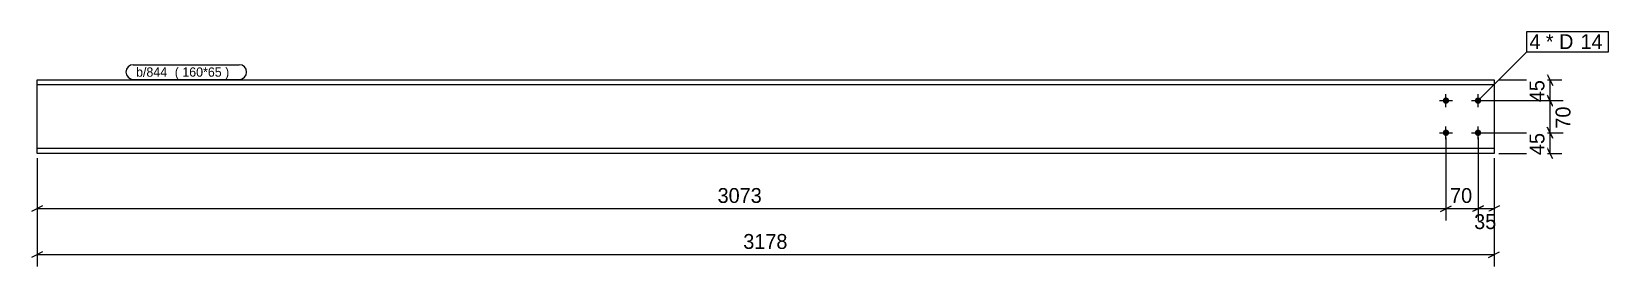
# Model space of a CAD drawing. Header units: millimetres. Extents: x 32 to 3471, y 32 to 543.
import ezdxf

# ---------------------------------------------------------------- set-up
doc = ezdxf.new("R2010")
doc.units = ezdxf.units.MM
doc.styles.add('Comic Sans MS', font='COMIC.TTF', dxfattribs={"height": 0.2})

msp = doc.modelspace()

# ---------------------------------------------------------------- hatches: boundary and pattern name
at = {"linetype": 'Continuous'}
for points in [[(3109.9, 392.6, -1), (3123.9, 392.6, -1)], [(3179.9, 392.6, -1), (3193.9, 392.6, -1)], [(3109.9, 322.6, -1), (3123.9, 322.6, -1)], [(3179.9, 322.6, -1), (3193.9, 322.6, -1)]]:
    msp.add_hatch(color=3, dxfattribs=at).paths.add_polyline_path(points)

# ---------------------------------------------------------------- linework, layer by layer
at = {"color": 8, "linetype": 'Continuous'}
for p, q in [((3338, 449.6), (3350, 425.6)), ((3231.9, 437.6), (3369.6, 437.6)), ((3344, 392.6), (3344, 437.6)), ((3196.9, 392.6), (3369.6, 392.6)), ((3350, 380.6), (3338, 404.6)), ((3116.9, 312.6), (3116.9, 132)), ((3186.9, 312.6), (3186.9, 129.2)), ((3196.9, 322.6), (3372.4, 322.6)), ((3350, 310.6), (3338, 334.6)), ((3231.9, 277.6), (3369.6, 277.6)), ((3350, 265.6), (3338, 289.6)), ((44, 267.6), (44, 132)), ((44, 267.6), (44, 32)), ((3221.9, 267.6), (3221.9, 129.2)), ((56, 163.6), (32, 151.6)), ((3104.9, 151.6), (3128.9, 163.6)), ((3174.9, 151.6), (3198.9, 163.6)), ((3186.9, 157.6), (3221.9, 157.6)), ((3233.9, 163.6), (3209.9, 151.6)), ((56, 63.6), (32, 51.6)), ((44, 57.6), (3221.9, 57.6)), ((3209.9, 51.6), (3233.9, 63.6))]:
    msp.add_line(p, q, dxfattribs=at)
at = {"color": 7, "linetype": 'Continuous'}
for p, q in [((44, 277.6), (44, 437.6)), ((44, 437.6), (3221.9, 437.6)), ((3221.9, 427.1), (44, 427.1)), ((3221.9, 437.6), (3221.9, 277.6)), ((3221.9, 288.1), (44, 288.1)), ((3221.9, 277.6), (44, 277.6))]:
    msp.add_line(p, q, dxfattribs=at)
at = {"color": 3, "linetype": 'Continuous'}
for p, q in [((3102.9, 392.6), (3130.9, 392.6)), ((3116.9, 378.6), (3116.9, 406.6)), ((3172.9, 392.6), (3200.9, 392.6)), ((3186.9, 378.6), (3186.9, 406.6)), ((3102.9, 322.6), (3130.9, 322.6)), ((3116.9, 308.6), (3116.9, 336.6)), ((3172.9, 322.6), (3200.9, 322.6)), ((3186.9, 308.6), (3186.9, 336.6))]:
    msp.add_line(p, q, dxfattribs=at)

# ---------------------------------------------------------------- wipeouts: each hides what was drawn before it
at = {"color": 0}
msp.add_wipeout([(3325.1, 504.7), (3325.1, 536.7), (3299, 536.7), (3299, 504.7)], dxfattribs=at)

# ---------------------------------------------------------------- next in the draw order: wipeouts: each hides what was drawn before it
for points in [[(3325.1, 504.7), (3325.1, 536.7), (3299, 536.7), (3299, 504.7)], [(338.4, 444.6), (338.4, 464.6), (260, 464.6), (260, 444.6)], [(3338, 447.6), (3293.2, 447.6), (3293.2, 382.6), (3338, 382.6)], [(3236.9, 106.8), (3236.9, 151.6), (3172, 151.6), (3172, 106.8)], [(1688.1, 63.6), (1688.1, 108.4), (1577.9, 108.4), (1577.9, 63.6)]]:
    msp.add_wipeout(points, dxfattribs=at)

# ---------------------------------------------------------------- next in the draw order: linework, layer by layer
at = {"color": 7, "linetype": 'Continuous'}
for p, q in [((3293, 498.7), (3293, 542.7)), ((3186.9, 392.6), (3293, 498.7))]:
    msp.add_line(p, q, dxfattribs=at)
at = {"color": 8, "linetype": 'Continuous'}
for p, q in [((3196.9, 392.6), (3372.4, 392.6)), ((3338, 404.6), (3350, 380.6)), ((3344, 322.6), (3344, 392.6)), ((3186.9, 312.6), (3186.9, 132)), ((3221.9, 267.6), (3221.9, 32)), ((3116.9, 157.6), (3186.9, 157.6)), ((3198.9, 163.6), (3174.9, 151.6))]:
    msp.add_line(p, q, dxfattribs=at)

# ---------------------------------------------------------------- next in the draw order: texts
at = {"color": 3, "style": 'Comic Sans MS'}
msp.add_text('45', height=32.38, rotation=90.0002, dxfattribs=at).set_placement((3331.6, 389))
for s, p in [('35', (3178.4, 113.2)), ('3178', (1584.3, 70))]:
    msp.add_text(s, height=32.38, dxfattribs=at).set_placement(p)

# ---------------------------------------------------------------- next in the draw order: wipeouts: each hides what was drawn before it
at = {"color": 0}
for points in [[(3400.8, 504.7), (3400.8, 536.7), (3334.7, 536.7), (3334.7, 504.7)], [(338.4, 444.6), (338.4, 464.6), (260, 464.6), (260, 444.6)]]:
    msp.add_wipeout(points, dxfattribs=at)

# ---------------------------------------------------------------- next in the draw order: linework, layer by layer
at = {"color": 7, "linetype": 'Continuous'}
msp.add_arc((254, 454.6), 16, 90, 270, dxfattribs=at)

# ---------------------------------------------------------------- next in the draw order: texts
at = {"color": 3, "style": 'Comic Sans MS'}
msp.add_text('b/844', height=20.23, dxfattribs=at).set_placement((260, 444.6))

# ---------------------------------------------------------------- next in the draw order: wipeouts: each hides what was drawn before it
at = {"color": 0}
for points in [[(3400.8, 504.7), (3400.8, 536.7), (3334.7, 536.7), (3334.7, 504.7)], [(479.1, 444.6), (479.1, 464.6), (344.4, 464.6), (344.4, 444.6)], [(3394.8, 390.1), (3350, 390.1), (3350, 325.1), (3394.8, 325.1)], [(3184.4, 163.6), (3184.4, 208.4), (3119.5, 208.4), (3119.5, 163.6)]]:
    msp.add_wipeout(points, dxfattribs=at)

# ---------------------------------------------------------------- next in the draw order: linework, layer by layer
at = {"color": 8, "linetype": 'Continuous'}
for p, q in [((3116.9, 312.6), (3116.9, 132)), ((3196.9, 322.6), (3369.6, 322.6)), ((3338, 334.6), (3350, 310.6)), ((3344, 277.6), (3344, 322.6)), ((44, 157.6), (3116.9, 157.6)), ((3104.9, 151.6), (3128.9, 163.6))]:
    msp.add_line(p, q, dxfattribs=at)

# ---------------------------------------------------------------- next in the draw order: texts
at = {"color": 3, "style": 'Comic Sans MS'}
for s, height, p in [('4', 32.4, (3299, 504.7)), ('* D', 32.38, (3334.7, 504.7)), ('70', 32.38, (3125.9, 170))]:
    msp.add_text(s, height=height, dxfattribs=at).set_placement(p)
msp.add_text('70', height=32.38, rotation=90.0002, dxfattribs=at).set_placement((3388.4, 331.5))

# ---------------------------------------------------------------- next in the draw order: wipeouts: each hides what was drawn before it
at = {"color": 0}
for points in [[(3455.7, 504.7), (3455.7, 536.7), (3410.4, 536.7), (3410.4, 504.7)], [(479.1, 444.6), (479.1, 464.6), (344.4, 464.6), (344.4, 444.6)]]:
    msp.add_wipeout(points, dxfattribs=at)

# ---------------------------------------------------------------- next in the draw order: linework, layer by layer
at = {"color": 7, "linetype": 'Continuous'}
for p, q in [((254, 470.6), (485.1, 470.6)), ((254, 438.6), (485.1, 438.6))]:
    msp.add_line(p, q, dxfattribs=at)
msp.add_arc((485.1, 454.6), 16, 270, 90, dxfattribs=at)

# ---------------------------------------------------------------- next in the draw order: texts
at = {"color": 3, "style": 'Comic Sans MS'}
msp.add_text('(\xa0160*65\xa0) ', height=20.234, dxfattribs=at).set_placement((344.4, 444.6))

# ---------------------------------------------------------------- next in the draw order: wipeouts: each hides what was drawn before it
at = {"color": 0}
for points in [[(3455.7, 504.7), (3455.7, 536.7), (3410.4, 536.7), (3410.4, 504.7)], [(3338, 332.6), (3293.2, 332.6), (3293.2, 267.6), (3338, 267.6)], [(1639, 163.6), (1639, 208.4), (1521.9, 208.4), (1521.9, 163.6)]]:
    msp.add_wipeout(points, dxfattribs=at)

# ---------------------------------------------------------------- next in the draw order: linework, layer by layer
at = {"color": 7, "linetype": 'Continuous'}
for p, q in [((3293, 542.7), (3471.3, 542.7)), ((3471.3, 498.7), (3471.3, 542.7)), ((3293, 498.7), (3471.3, 498.7))]:
    msp.add_line(p, q, dxfattribs=at)

# ---------------------------------------------------------------- next in the draw order: texts
at = {"color": 3, "style": 'Comic Sans MS'}
for s, p in [('14', (3410.4, 504.7)), ('3073', (1528.3, 170))]:
    msp.add_text(s, height=32.38, dxfattribs=at).set_placement(p)
msp.add_text('45', height=32.38, rotation=90.0002, dxfattribs=at).set_placement((3331.6, 274))

doc.saveas('drawing.dxf')
